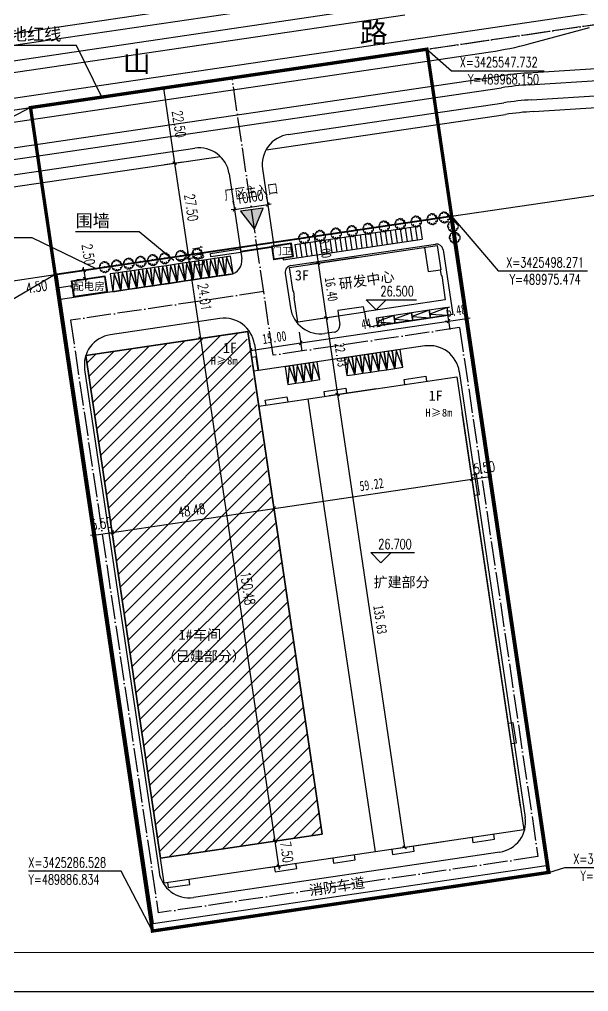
# Model space of a CAD drawing. Header units: millimetres. Extents: x 475841 to 500774, y 3420694 to 3426131.
# Drawn here: x 497696.4 to 497865, y 3425615.2 to 3425903.1 of the extents above; entities that cross this region are included whole.
import ezdxf

# ---------------------------------------------------------------- set-up
doc = ezdxf.new("R2010")
doc.units = ezdxf.units.MM
doc.header["$LTSCALE"] = 10
for name, pattern in [('ACAD_ISO04W100', [30.5, 24, -3, 0.5, -3]), ('ACAD_ISO05W100', [33, 24, -3, 0, -3, 0, -3]), ('DASH', [0.35, 0.25, -0.1])]:
    doc.linetypes.add(name, pattern=pattern)
doc.layers.get('0').update_dxf_attribs({"linetype": 'CONTINUOUS'})
doc.layers.get('Defpoints').update_dxf_attribs({"linetype": 'CONTINUOUS'})
for name, color, linetype in [('DIM_COOR', 3, 'CONTINUOUS'), ('DIM_ELEV', 3, 'CONTINUOUS'), ('DIM_LEAD', 3, 'CONTINUOUS'), ('E02', 7, 'CONTINUOUS'), ('PUB_DIM', 3, 'CONTINUOUS'), ('PUB_TEXT', 7, 'CONTINUOUS'), ('PUB_TITLE', 4, 'CONTINUOUS'), ('ROAD-1', 75, 'CONTINUOUS'), ('TREE', 66, 'CONTINUOUS'), ('XROAD', 7, 'CONTINUOUS'), ('停车位', 152, 'CONTINUOUS'), ('原道路', 7, 'CONTINUOUS'), ('建筑', 2, 'CONTINUOUS'), ('建筑外', 2, 'CONTINUOUS'), ('用地红线', 1, 'CONTINUOUS'), ('线', 144, 'CONTINUOUS'), ('道路', 150, 'CONTINUOUS')]:
    doc.layers.add(name, color=color, linetype=linetype)
doc.styles.add('_TCH_DIM', font='SIMPLEX', dxfattribs={"bigfont": 'GBCBIG'})
doc.styles.add('_TCH_DIM_T3', font='simhei.ttf', dxfattribs={"width": 0.7058823529411765})
doc.styles.add('DIM_FONT', font='SIMPLEX', dxfattribs={"width": 0.7, "bigfont": 'GBCBIG'})
doc.styles.add('DIMST', font='SimSun.ttf', dxfattribs={"width": 0.8})
doc.styles.add('宋体', font='NSimSun.ttf')
doc.dimstyles.new('_TCH_ARCH_M_M&&1', dxfattribs={"dimtxt": 2.975, "dimasz": 1, "dimexe": 2.5, "dimexo": 3, "dimgap": 1.2625, "dimtad": 1, "dimzin": 0, "dimdsep": 46, "dimtxsty": '_TCH_DIM_T3', "dimblk": 'ARCHTICK', "dimcen": 0.09, "dimclrt": 7, "dimazin": 2, "dimtfac": 1, "dimtix": 1, "dimtmove": 2, "dimatfit": 3, "dimfxl": 1, "dimtolj": 1, "dimtzin": 0, "dimarcsym": 0})
doc.dimstyles.new('DIMN1', dxfattribs={"dimscale": 0.01, "dimtxt": 300, "dimasz": 100, "dimexe": 250, "dimexo": 300, "dimgap": 150, "dimtad": 1, "dimzin": 0, "dimdsep": 46, "dimtxsty": 'DIM_FONT', "dimblk": 'ARCHTICK', "dimcen": 0.09, "dimclrt": 7, "dimazin": 2, "dimtfac": 1, "dimtdec": 0, "dimtix": 1, "dimtmove": 2, "dimatfit": 3, "dimldrblk": 'ARCHTICK', "dimfxl": 1, "dimtolj": 1, "dimtzin": 0, "dimarcsym": 0})

# ---------------------------------------------------------------- blocks, each defined once
blk = doc.blocks.new('sdfedf')
at = {"layer": '停车位', "linetype": 'Continuous', "flags": 128}
for points in [[(40390647.62879141, 3427557.294919356), (40390647.62879141, 3427562.594919356), (40390650.02879141, 3427562.594919356), (40390650.02879141, 3427557.294919356), (40390647.62879141, 3427557.294919356)], [(40390647.62879141, 3427557.294919356), (40390648.82879141, 3427562.594919356), (40390650.02879141, 3427557.294919356)]]:
    blk.add_lwpolyline(points, dxfattribs=at)
blk = doc.blocks.new('dfghfg')
at = {"layer": 'TREE', "color": 68, "linetype": 'ByBlock'}
for p, q in [((509406.268241089, 3423593.02005374), (509406.6218178452, 3423593.059964756)), ((509406.6218178452, 3423593.059964756), (509406.3612876038, 3423593.19965331)), ((509406.3612876038, 3423593.19965331), (509406.3612876038, 3423593.19965331))]:
    blk.add_line(p, q, dxfattribs=at)
blk.add_circle((509407.7112059934, 3423592.546626457), 0.1145738825968271, dxfattribs=at)
for centre, radius, start, end in [((509407.7887004479, 3423592.491841269), 1.580153127283923, 126.075086223134, 153.6245358131393), ((509406.7472989185, 3423593.104986691), 0.6732104297996909, 48.5203268672571, 80.51513693256157), ((509407.7887004479, 3423592.491841269), 1.596549086296694, 89.3321471959067, 114.3856331152114), ((509406.8375576603, 3423593.679193986), 0.3900161243638617, 343.6554953862048, 39.76000018146443), ((509407.2895467119, 3423593.828860295), 0.5791184094101951, 352.0774787647887, 26.61285016253057), ((509407.5601130034, 3423594.249938668), 0.6055300923599419, 304.1868347815371, 338.5410985510942), ((509407.7887004479, 3423592.491841269), 1.591907737864887, 62.87665778857271, 77.70212823482788), ((509408.0533987829, 3423593.910572988), 0.4610683567131214, 315.8454028106174, 359.7650515062693), ((509407.0806276748, 3423598.269274246), 4.896501161568438, 285.4397492945918, 290.7099386926781), ((509407.7887004479, 3423592.491841269), 1.569924453832538, 31.4098291469576, 49.47525297383514), ((509407.7887004479, 3423592.491841269), 1.609597799522454, 160.84261869678, 187.2750076440113), ((509405.9832870107, 3423589.655919177), 2.640362469471504, 77.37282248883797, 85.46489281695875), ((509407.7887004479, 3423592.491841269), 1.572737422721862, 200.8102930087737, 231.439166426255), ((509407.800271239, 3423590.982997603), 1.760148235436332, 134.7781717335422, 147.3314574977826), ((509407.0609610301, 3423591.294675653), 0.2616410892313545, 97.74103767457468, 188.8107565302257), ((509403.7624485414, 3423590.92411883), 3.323492048011952, 2.946470818834649, 10.92381899814963), ((509407.7887004479, 3423592.491841269), 1.565680468177276, 243.1498331388282, 261.8356211134359), ((509408.1887524428, 3423591.154822243), 0.6608835852679074, 160.6008391786249, 199.3991608213751), ((509408.1146230217, 3423591.411938739), 0.5337378644736782, 186.1911477479429, 248.4951671808744), ((509407.7887004479, 3423592.491841269), 1.581857874712538, 274.7236252429284, 290.3276997671185), ((509408.7005242803, 3423591.354377321), 0.490350427398323, 170.631365062305, 220.6278085510842), ((509408.7899798857, 3423592.128594016), 0.9004539116576759, 230.4582339469005, 263.1092794007052), ((509409.0496460202, 3423592.613822839), 0.7006536032791523, 83.53226132943118, 121.6543916424332), ((509410.690284622, 3423598.754125987), 5.896447816781405, 250.0864903273932, 256.3451087771562), ((509407.7887004479, 3423592.491841269), 1.542217127291086, 305.3940400608477, 326.2463754165215), ((509408.8866493223, 3423593.876725358), 1.966765796431264, 266.7454956895844, 282.0146248625083), ((509407.8133969895, 3423590.589947882), 1.635690329822331, 39.65359599870332, 53.9929854139696), ((509407.7887004479, 3423592.491841269), 1.600755679284595, 340.3307325954515, 19.42996922854628)]:
    blk.add_arc(centre, radius, start, end, dxfattribs=at)
blk = doc.blocks.new('fgh')
at = {"layer": 'PUB_TITLE', "color": 6}
blk.add_lwpolyline([(490405.0906027753, 3425232.11174916), (490841.680598013, 3425232.11174916), (490841.680598013, 3425540.811738153), (490405.0906027753, 3425540.811738153)], close=True, dxfattribs=at)
at = {"layer": '线', "color": 253, "const_width": 0.2204999975947432}
blk.add_lwpolyline([(490841.680598013, 3425243.136748767), (490517.4904768429, 3425243.136748767)], dxfattribs=at)
blk = doc.blocks.new('_ArchTick')
at = {"color": 0, "linetype": 'ByBlock', "const_width": 0.4}
blk.add_lwpolyline([(-0.5, -0.5), (0.5, 0.5)], dxfattribs=at)
blk = doc.blocks.new('*D22')
at = {"layer": 'Defpoints', "color": 0}
for p in [(497717.9834945343, 3425753.743248489), (497723.4241717652, 3425754.548873258), (497723.922597682, 3425751.182821665)]:
    blk.add_point(p, dxfattribs=at)
at = {"layer": 'PUB_DIM', "color": 0, "lineweight": -2}
for p, q in [((497718.4819204511, 3425750.377196896), (497717.492706409, 3425750.230719665)), ((497718.4229262265, 3425750.775606363), (497718.848113528, 3425747.904161791)), ((497718.4819204511, 3425750.377196896), (497723.922597682, 3425751.182821665)), ((497723.8636034574, 3425751.581231132), (497724.2887907589, 3425748.70978656)), ((497723.922597682, 3425751.182821665), (497724.911811724, 3425751.329298896))]:
    blk.add_line(p, q, dxfattribs=at)
for p, rotation in [((497718.4819204511, 3425750.377196896), 8.422831717443335), ((497723.922597682, 3425751.182821665), 188.4228317174433)]:
    blk.add_blockref('_ArchTick', p, dxfattribs=dict(at, rotation=rotation))
at = {"layer": 'PUB_DIM', "color": 7, "insert": (497720.7628273744, 3425753.747651407), "char_height": 3, "attachment_point": 5, "rotation": 8.422831717443323, "style": 'DIM_FONT'}
blk.add_mtext('\\A1;5.50', dxfattribs=at)
blk = doc.blocks.new('*D24')
at = {"layer": 'Defpoints', "color": 0}
for p in [(497829.9625240886, 3425770.324471008), (497835.4032013189, 3425771.130095777), (497835.901627235, 3425767.76404419)]:
    blk.add_point(p, dxfattribs=at)
at = {"layer": 'PUB_DIM', "color": 0, "lineweight": -2}
for p, q in [((497830.4609500048, 3425766.958419421), (497835.901627235, 3425767.76404419)), ((497835.8426330112, 3425768.162453651), (497836.2678203119, 3425765.291009085)), ((497830.4019557809, 3425767.356828882), (497830.8271430816, 3425764.485384316))]:
    blk.add_line(p, q, dxfattribs=at)
for p, rotation in [((497830.4609500048, 3425766.958419421), 188.4228317183315), ((497835.901627235, 3425767.76404419), 8.422831718331528)]:
    blk.add_blockref('_ArchTick', p, dxfattribs=dict(at, rotation=rotation))
at = {"layer": 'PUB_DIM', "color": 7, "insert": (497834.16289153, 3425770.328873931), "char_height": 3, "attachment_point": 5, "rotation": 8.42283171833153, "style": 'DIM_FONT'}
blk.add_mtext('\\A1;5.50', dxfattribs=at)
blk = doc.blocks.new('*D25')
at = {"layer": 'Defpoints', "color": 0}
for p in [(497766.1905343134, 3425658.861616873), (497773.2390746124, 3425652.323548202), (497767.2891135439, 3425651.442511558)]:
    blk.add_point(p, dxfattribs=at)
at = {"layer": 'PUB_DIM', "color": 0, "lineweight": -2}
for p, q in [((497769.1581764393, 3425659.301048565), (497774.6135304871, 3425660.108846594)), ((497772.140495382, 3425659.742653517), (497771.9940181513, 3425660.731867559)), ((497772.140495382, 3425659.742653517), (497773.2390746124, 3425652.323548202)), ((497770.2567556698, 3425651.88194325), (497775.7121097175, 3425652.689741279)), ((497773.2390746124, 3425652.323548202), (497773.3855518432, 3425651.33433416))]:
    blk.add_line(p, q, dxfattribs=at)
for p, rotation in [((497772.140495382, 3425659.742653517), 278.422831716214), ((497773.2390746124, 3425652.323548202), 98.422831716214)]:
    blk.add_blockref('_ArchTick', p, dxfattribs=dict(at, rotation=rotation))
at = {"layer": 'PUB_DIM', "color": 7, "insert": (497775.6574271229, 3425656.472532552), "char_height": 3, "attachment_point": 5, "rotation": 278.422831716214, "style": 'DIM_FONT'}
blk.add_mtext('\\A1;7.50', dxfattribs=at)
blk = doc.blocks.new('*D28')
at = {"layer": 'Defpoints', "color": 0}
for p in [(497740.4842029749, 3425832.465826915), (497740.6310346563, 3425831.474219138), (497746.5809957259, 3425832.355255782)]:
    blk.add_point(p, dxfattribs=at)
at = {"layer": 'PUB_DIM', "color": 0, "lineweight": -2}
for p, q in [((497743.4518451008, 3425832.905258607), (497748.9071991496, 3425833.713056636)), ((497746.4341640446, 3425833.346863559), (497746.2876868139, 3425834.336077601)), ((497743.5986767822, 3425831.91365083), (497749.054030831, 3425832.721448859)), ((497746.4341640446, 3425833.346863559), (497746.5809957259, 3425832.355255782)), ((497746.5809957259, 3425832.355255782), (497746.7274729566, 3425831.36604174))]:
    blk.add_line(p, q, dxfattribs=at)
for p, rotation in [((497746.4341640446, 3425833.346863559), 278.4228317147587), ((497746.5809957259, 3425832.355255782), 98.42283171475864)]:
    blk.add_blockref('_ArchTick', p, dxfattribs=dict(at, rotation=rotation))
at = {"layer": 'PUB_DIM', "color": 7, "insert": (497749.475222011, 3425833.290491363), "char_height": 3, "attachment_point": 5, "rotation": 278.4228317147587, "style": 'DIM_FONT'}
blk.add_mtext('\\A1;1.00', dxfattribs=at)
blk = doc.blocks.new('*D31')
at = {"layer": 'Defpoints', "color": 0}
for p in [(497717.2162404009, 3425829.039484615), (497715.918573175, 3425826.32224778), (497717.580346965, 3425826.566962584)]:
    blk.add_point(p, dxfattribs=at)
at = {"layer": 'PUB_DIM', "color": 0, "lineweight": -2}
for p, q in [((497714.2482495148, 3425828.602414713), (497713.0811408724, 3425828.430544892)), ((497715.5544666109, 3425828.794769811), (497715.4087766433, 3425829.784100107)), ((497715.5544666109, 3425828.794769811), (497715.918573175, 3425826.32224778)), ((497714.6123560789, 3425826.129892682), (497713.4452474365, 3425825.958022861)), ((497715.918573175, 3425826.32224778), (497716.0642631425, 3425825.332917484))]:
    blk.add_line(p, q, dxfattribs=at)
for p, rotation in [((497715.5544666109, 3425828.794769811), 278.3772357165616), ((497715.918573175, 3425826.32224778), 98.37723571656163)]:
    blk.add_blockref('_ArchTick', p, dxfattribs=dict(at, rotation=rotation))
at = {"layer": 'PUB_DIM', "color": 7, "insert": (497716.8876420009, 3425833.487560332), "char_height": 3, "attachment_point": 5, "rotation": 278.37723571656164, "style": 'DIM_FONT'}
blk.add_mtext('\\A1;2.50', dxfattribs=at)
blk = doc.blocks.new('*D32')
at = {"layer": 'Defpoints', "color": 0}
for p in [(497707.5413642143, 3425824.262754423), (497711.992751847, 3425824.921890773), (497712.0847461631, 3425824.30061968)]:
    blk.add_point(p, dxfattribs=at)
at = {"layer": 'PUB_DIM', "color": 0, "lineweight": -2}
for p, q in [((497707.6333585304, 3425823.64148333), (497712.0847461631, 3425824.30061968)), ((497707.9807959064, 3425821.295112297), (497707.9995516071, 3425821.168448225)), ((497712.4321835391, 3425821.954248648), (497712.4509392399, 3425821.827584575))]:
    blk.add_line(p, q, dxfattribs=at)
for p, rotation in [((497712.0847461631, 3425824.30061968), 8.422831715663905), ((497707.6333585304, 3425823.64148333), 188.4228317156639)]:
    blk.add_blockref('_ArchTick', p, dxfattribs=dict(at, rotation=rotation))
at = {"layer": 'PUB_DIM', "color": 7, "insert": (497701.5312389213, 3425823.943334275), "char_height": 3, "attachment_point": 5, "rotation": 8.422831715663909, "style": 'DIM_FONT'}
blk.add_mtext('\\A1;4.50', dxfattribs=at)
blk = doc.blocks.new('*D33')
at = {"layer": 'Defpoints', "color": 0}
for p in [(497770.0439774234, 3425848.304288623), (497760.3741059133, 3425845.338453484), (497770.2662463332, 3425846.803225791)]:
    blk.add_point(p, dxfattribs=at)
at = {"layer": 'PUB_DIM', "color": 0, "lineweight": -2}
for p, q in [((497759.9346742212, 3425848.30609561), (497759.7856439268, 3425849.312551421)), ((497760.1518370035, 3425846.839516316), (497770.0439774234, 3425848.304288623)), ((497769.8268146411, 3425849.770867917), (497769.6777843467, 3425850.777323728)), ((497770.0439774234, 3425848.304288623), (497771.0331914654, 3425848.450765854)), ((497760.1518370035, 3425846.839516316), (497759.1626229615, 3425846.693039086))]:
    blk.add_line(p, q, dxfattribs=at)
for p, rotation in [((497770.0439774234, 3425848.304288623), 188.4228317142264), ((497760.1518370035, 3425846.839516316), 8.422831714226469)]:
    blk.add_blockref('_ArchTick', p, dxfattribs=dict(at, rotation=rotation))
at = {"layer": 'PUB_DIM', "color": 7, "insert": (497764.6584755213, 3425850.539544596), "char_height": 3, "attachment_point": 5, "rotation": 8.422831714226502, "style": 'DIM_FONT'}
blk.add_mtext('\\A1;10.00', dxfattribs=at)
blk = doc.blocks.new('12')
at = {"layer": '道路'}
for p, q in [((489927.8713250434, 3425483.67492755, 1.332943100000001), (489970.6831827897, 3425490.014265743, 1.332943100000001)), ((489972.9545653348, 3425488.32879212, 1.332943100000001), (489975.7962236107, 3425469.138039708, 1.332943100000001)), ((489926.1858514205, 3425481.403545004, 1.332943100000001), (489927.7092146211, 3425471.115718963, 1.332943100000001)), ((489941.9678097964, 3425468.677985207, 1.332943100000001), (489942.3340028737, 3425466.204950099, 1.332943100000001)), ((489949.6206744057, 3425469.972922762, 1.332943100000001), (489950.0103038398, 3425467.341613409, 1.332943100000001)), ((489975.7962236107, 3425469.138039708, 1.332943100000001), (489952.2816863852, 3425465.656139787, 1.332943100000001)), ((489940.6485292512, 3425463.933567554, 1.332943100000001), (489937.9304360764, 3425463.531087661, 1.332943100000001)), ((489967.5201279267, 3425459.825333675, 1.332943100000001), (489918.2078079341, 3425452.523443722, 1.332943100000001))]:
    blk.add_line(p, q, dxfattribs=at)
for centre, radius, start, end in [((489970.9761372508, 3425488.035837659, 1.332943100000001), 2, 8.422831716459806, 98.42283170699085), ((489936.6121409991, 3425472.434014039, 1.332943100000001), 9, 188.4228317173273, 278.4228317215334), ((489940.3555747897, 3425465.911995638, 1.332943100000001), 2, 278.4228317163594, 8.42283171693803), ((489951.9887319237, 3425467.634567871, 1.332943100000001), 2, 188.4228317169874, 278.422831717655), ((489968.8384230035, 3425450.922407297, 1.332943100000001), 9, 8.422831716770121, 98.42283171823604)]:
    blk.add_arc(centre, radius, start, end, dxfattribs=at)
at = {"layer": '停车位', "linetype": 'Continuous', "extrusion": (-0.04157806923064616, 0.2807918294674022, 0.9588676721338565), "xscale": -1, "rotation": 269.9979916014138}
for p in [(-4415415.915771568, -43570855.6262319, 941472.77659362), (-4415400.02159964, -43570855.62606674, 941472.7765936237), (-4415405.319170464, -43570855.62588104, 941472.7765936237), (-4415410.617471009, -43570855.62586053, 941472.77659362)]:
    blk.add_blockref('sdfedf', p, dxfattribs=at)
at = {"layer": '停车位', "linetype": 'Continuous', "xscale": -1, "rotation": 8.422831722242057}
for p in [(40947001.69542702, 5951173.80884774, 1.332943100000001), (40947004.06954072, 5951174.160393093, 1.332943100000001), (40947006.44365441, 5951174.511938445, 1.332943100000001), (40947008.8177681, 5951174.863483798, 1.332943100000001), (40947011.1918818, 5951175.215029152, 1.332943100000001), (40947013.56599549, 5951175.566574505, 1.332943100000001), (40947015.94010919, 5951175.918119857, 1.332943100000001), (40946984.18281789, 5951171.215679446), (40946986.55693159, 5951171.567224801), (40946988.93104528, 5951171.918770151), (40946991.30515897, 5951172.270315506)]:
    blk.add_blockref('sdfedf', p, dxfattribs=at)
blk = doc.blocks.new('16')
at = {"layer": '道路'}
blk.add_arc((489928.1642795045, 3425481.696499466, 1.332943100000001), 2, 98.42283170650772, 188.422831717971, dxfattribs=at)
blk.add_blockref('12', (0, 0))
blk = doc.blocks.new('*D37')
at = {"layer": 'Defpoints', "color": 0}
for p in [(497830.4609500071, 3425766.958419404), (497830.4609500051, 3425766.958419417), (497771.8796944256, 3425758.284037799)]:
    blk.add_point(p, dxfattribs=at)
at = {"layer": 'PUB_DIM', "color": 0, "lineweight": -2}
for p, q in [((497830.021518315, 3425769.92606153), (497830.0947569283, 3425769.431454523)), ((497771.8796944236, 3425758.284037812), (497830.4609500051, 3425766.958419417)), ((497771.4402627335, 3425761.251679925), (497771.5135013469, 3425760.757072917))]:
    blk.add_line(p, q, dxfattribs=at)
for p, rotation in [((497830.4609500051, 3425766.958419417), 8.42283171606051), ((497771.8796944236, 3425758.284037812), 188.4228317160605)]:
    blk.add_blockref('_ArchTick', p, dxfattribs=dict(at, rotation=rotation))
at = {"layer": 'PUB_DIM', "color": 7, "insert": (497800.7675098299, 3425765.34156723), "char_height": 2.975, "attachment_point": 5, "rotation": 8.42283171606051, "style": '_TCH_DIM_T3'}
blk.add_mtext('\\A1;59.22', dxfattribs=at)
blk = doc.blocks.new('*D40')
at = {"layer": 'Defpoints', "color": 0}
for p in [(497822.6374069402, 3425819.930192571), (497828.0582999096, 3425820.732887798), (497828.9697837807, 3425814.57730553)]:
    blk.add_point(p, dxfattribs=at)
at = {"layer": 'PUB_DIM', "color": 0, "lineweight": -2}
for p, q in [((497823.0768386323, 3425816.962550445), (497823.915083888, 3425811.301575197)), ((497828.4977316018, 3425817.765245673), (497829.3359768575, 3425812.104270425)), ((497823.5488908112, 3425813.774610302), (497822.5596767692, 3425813.628133072)), ((497823.5488908112, 3425813.774610302), (497828.9697837807, 3425814.57730553)), ((497828.9697837807, 3425814.57730553), (497829.9589978227, 3425814.723782761))]:
    blk.add_line(p, q, dxfattribs=at)
for p, rotation in [((497823.5488908112, 3425813.774610302), 8.422831717255166), ((497828.9697837807, 3425814.57730553), 188.4228317172552)]:
    blk.add_blockref('_ArchTick', p, dxfattribs=dict(at, rotation=rotation))
at = {"layer": 'PUB_DIM', "color": 7, "insert": (497825.8565249114, 3425816.896296532), "char_height": 2.975, "attachment_point": 5, "rotation": 8.422831717255177, "style": '_TCH_DIM_T3'}
blk.add_mtext('\\A1;5.48', dxfattribs=at)
blk = doc.blocks.new('*D41')
at = {"layer": 'Defpoints', "color": 0}
for p in [(497798.25780035, 3425840.982121271), (497784.9197238976, 3425830.923989444), (497799.4290206771, 3425833.072444201)]:
    blk.add_point(p, dxfattribs=at)
at = {"layer": 'PUB_DIM', "color": 0, "lineweight": -2}
for p, q in [((497795.2901582241, 3425840.542689578), (497781.2754684654, 3425838.467473437)), ((497783.7485035703, 3425838.833666514), (497783.6020263395, 3425839.822880556)), ((497783.7485035703, 3425838.833666514), (497784.9197238976, 3425830.923989444)), ((497796.4613785512, 3425832.633012508), (497782.4466887927, 3425830.557796367)), ((497784.9197238976, 3425830.923989444), (497785.0662011284, 3425829.934775402))]:
    blk.add_line(p, q, dxfattribs=at)
for p, rotation in [((497783.7485035703, 3425838.833666514), 278.4228317224011), ((497784.9197238976, 3425830.923989444), 98.42283172240109)]:
    blk.add_blockref('_ArchTick', p, dxfattribs=dict(at, rotation=rotation))
at = {"layer": 'PUB_DIM', "color": 7, "insert": (497787.0709855616, 3425835.284088509), "char_height": 2.975, "attachment_point": 5, "rotation": 278.4228317224011, "style": '_TCH_DIM_T3'}
blk.add_mtext('\\A1;8.00', dxfattribs=at)

msp = doc.modelspace()

# ---------------------------------------------------------------- hatches: boundary and pattern name
msp.add_hatch(color=1).paths.add_polyline_path([(497761.9495905678, 3425846.373913588), (497766.0738032385, 3425840.981321484), (497768.6818185834, 3425847.249290455)])
h = msp.add_hatch()
h.set_pattern_fill('ANSI31', color=256, scale=2, style=0)
h.set_pattern_definition([(45, (7849.014747799258, 346.56493598409), (-2.245064030267288, 2.245064030267288), [])])
h.paths.add_polyline_path([(497716.1646834582, 3425803.574839516), (497763.6271731932, 3425810.602817046), (497786.1636738936, 3425661.819126614), (497738.206577139, 3425654.717910463)])

# ---------------------------------------------------------------- linework, layer by layer
for p, q in [((497716.1646834582, 3425803.574839516, 1.332943100000001), (497763.6271731932, 3425810.602817046, 1.332943100000001)), ((497738.206577139, 3425654.717910463, 1.332943100000001), (497716.1646834582, 3425803.574839516, 1.332943100000001)), ((497767.3955463193, 3425788.56712183, 1.332943100000001), (497825.9768018832, 3425797.241503435, 1.332943100000001)), ((497781.9236222745, 3425790.718357299, 1.332943100000001), (497801.7903290743, 3425656.551256776, 1.332943100000001)), ((497786.1636738936, 3425661.819126614, 1.332943100000001), (497738.206577139, 3425654.717910463, 1.332943100000001))]:
    msp.add_line(p, q)
at = {"color": 1, "elevation": 1.332943100000001}
msp.add_lwpolyline([(497768.6818185834, 3425847.249290455), (497761.9495905678, 3425846.373913588), (497766.0738032385, 3425840.981321484)], close=True, dxfattribs=at)
at = {"elevation": 1.332943100000001}
msp.add_lwpolyline([(497816.4243424139, 3425835.58901549), (497817.4848375631, 3425828.427105826), (497821.2834194845, 3425828.989578391)], dxfattribs=at)
at = {"color": 0}
msp.add_lwpolyline([(497825.9768018835, 3425797.241503433), (497845.8435086907, 3425663.074402916), (497739.305156367, 3425647.298805164), (497738.206577137, 3425654.717910476), (497786.1636738924, 3425661.819126622), (497767.3955463021, 3425788.567121828), (497825.9768018835, 3425797.241503433)], dxfattribs=at)
at = {"layer": 'Defpoints', "elevation": 1.332943100000001, "flags": 128}
for points in [[(497817.1652910461, 3425894.29734061), (497853.2699512559, 3425650.469431757)], [(497699.7317477996, 3425877.003935984), (497735.8486417337, 3425633.09340834)]]:
    msp.add_lwpolyline(points, dxfattribs=at)
at = {"layer": 'DIM_COOR', "color": 3}
for p, q in [((497817.1652910461, 3425894.29734061), (497824.4142861047, 3425887.902369529)), ((497824.4142861047, 3425887.902369529), (497851.9142861047, 3425887.902369529)), ((497699.7317478005, 3425877.003935984), (497684.0656963092, 3425868.832886342)), ((497824.4891549012, 3425844.836622848), (497838.2523716111, 3425828.612909981)), ((497838.2523716111, 3425828.612909981), (497864.7623716111, 3425828.612909981)), ((497707.0556116548, 3425827.543218222), (497688.0388241807, 3425816.394877253)), ((497726.6053159368, 3425650.838532172), (497699.1053159368, 3425650.838532172)), ((497735.8486417337, 3425633.09340834), (497726.6053159368, 3425650.838532172)), ((497853.2699512558, 3425650.469431757), (497858.0159736897, 3425651.934843554)), ((497858.0159736897, 3425651.934843554), (497885.6259736897, 3425651.934843554))]:
    msp.add_line(p, q, dxfattribs=at)
at = {"layer": 'DIM_ELEV'}
for p, q in [((497802.1369139731, 3425817.05633988), (497799.1369139731, 3425820.05633988)), ((497799.1369139731, 3425820.05633988), (497814.0969139732, 3425820.05633988)), ((497802.1369139731, 3425817.05633988), (497805.1369139731, 3425820.05633988)), ((497803.5312631361, 3425742.192130189), (497800.5312631361, 3425745.192130189)), ((497800.5312631361, 3425745.192130189), (497813.4838463253, 3425745.192130189)), ((497803.5312631361, 3425742.192130189), (497806.5312631361, 3425745.192130189))]:
    msp.add_line(p, q, dxfattribs=at)
at = {"layer": 'DIM_LEAD', "linetype": 'ACAD_ISO04W100'}
for p, q in [((497713.3493568662, 3425895.420200938, 1.332943100000001), (497673.3304251228, 3425895.420200938, 1.332943100000001)), ((497720.8542580455, 3425880.114462212, 1.332943100000001), (497713.3493568662, 3425895.420200938, 1.332943100000001)), ((497731.9022317583, 3425840.174750478, 1.332943100000001), (497713.087027392, 3425840.174750478, 1.332943100000001)), ((497742.1989747412, 3425831.707687625, 1.332943100000001), (497731.9022317583, 3425840.174750478, 1.332943100000001)), ((497700.260702284, 3425838.39794403, 1.332943100000001), (497660.2417705406, 3425838.39794403, 1.332943100000001)), ((497719.3854227848, 3425829.186410992, 1.332943100000001), (497700.260702284, 3425838.39794403, 1.332943100000001))]:
    msp.add_line(p, q, dxfattribs=at)
at = {"layer": 'E02', "color": 1, "linetype": 'ACAD_ISO04W100', "ltscale": 0.03}
for p, q in [((497564.8251117765, 3425857.137422729, 1.332943100000001), (497963.9818560962, 3425915.917724317, 1.332943100000001)), ((497574.8630647173, 3425858.615623735, 1.332943100000001), (497963.9818560962, 3425915.917724317, 1.332943100000001)), ((497574.8630647173, 3425858.615623735, 1.332943100000001), (497963.9818560962, 3425915.917724317, 1.332943100000001)), ((497771.6031292775, 3425803.639770627, 1.332943100000001), (497759.4377334649, 3425885.797115527, 1.332943100000001)), ((497768.8118241236, 3425822.490470083, 1.332943100000001), (497711.5857917944, 3425814.016762284, 1.332943100000001)), ((497711.5857917944, 3425814.016762284, 1.332943100000001), (497737.5796411593, 3425638.470838404, 1.332943100000001)), ((497826.8507335231, 3425811.820523963, 1.332943100000001), (497771.6031292774, 3425803.639770627, 1.332943100000001)), ((497826.8507335234, 3425811.820523962, 1.332943100000001), (497850.0532777354, 3425655.125299522, 1.332943100000001)), ((497850.0532777354, 3425655.125299521, 1.332943100000001), (497737.5796411594, 3425638.470838403, 1.332943100000001))]:
    msp.add_line(p, q, dxfattribs=at)
at = {"layer": 'E02'}
msp.add_line((497771.6614866827, 3425832.046495036, 1.332943100000001), (497777.5968447324, 3425832.924859893, 1.332943100000001), dxfattribs=at)
at = {"layer": 'ROAD-1', "ltscale": 0.5}
for p, q in [((497564.8251117765, 3425860.675169441, 1.332943100000001), (497908.2833362533, 3425911.253240099, 1.332943100000001)), ((497564.8251117765, 3425871.793801966, 1.332943100000001), (497810.105543547, 3425907.914092951, 1.332943100000001)), ((497564.8251117765, 3425868.256055254, 1.332943100000001), (497810.6154584332, 3425904.451436917, 1.332943100000001)), ((497847.3959784973, 3425895.892352885, 1.332943100000001), (497865.3365900523, 3425900.710152314, 1.332943100000001)), ((497564.8251117765, 3425853.599676016, 1.332943100000001), (497836.0296991318, 3425893.537589289, 1.332943100000001)), ((497868.7669077687, 3425888.599811703, 1.332943100000001), (497847.025150107, 3425887.226757296, 1.332943100000001)), ((497564.8251117765, 3425846.018790203, 1.332943100000001), (497838.7588843639, 3425886.358606572, 1.332943100000001)), ((497564.8251117765, 3425842.481043491, 1.332943100000001), (497839.2687992501, 3425882.895950539, 1.332943100000001)), ((497847.4937336624, 3425883.759760508, 1.332943100000001), (497869.2354913231, 3425885.132814914, 1.332943100000001))]:
    msp.add_line(p, q, dxfattribs=at)
for centre, radius, start, end in [((497821.4607023777, 3425992.470618828, 1.332943100000001), 100, 278.3772357147088, 285.0316607446116), ((497853.327881118, 3425787.425577034, 1.332943100000001), 100, 93.61359402405179, 98.3772357147088), ((497853.7649510152, 3425784.457586147, 1.332943100000001), 99.5, 93.61359402405179, 98.3772357147088)]:
    msp.add_arc(centre, radius, start, end, dxfattribs=at)
at = {"layer": 'XROAD'}
for p, q in [((497824.4891549012, 3425844.836622848, 1.332943100000001), (497959.4338480857, 3425864.708740446, 1.332943100000001)), ((497564.8251117765, 3425806.598183979, 1.332943100000001), (497707.0556116548, 3425827.543218222, 1.332943100000001))]:
    msp.add_line(p, q, dxfattribs=at)
at = {"layer": '建筑'}
for p, q in [((497777.0181257667, 3425836.835197627, 1.332943100000001), (497771.082767717, 3425835.956832769, 1.332943100000001)), ((497777.6037023379, 3425832.87829226, 1.332943100000001), (497777.0181257667, 3425836.835197627, 1.332943100000001)), ((497771.082767717, 3425835.956832769, 1.332943100000001), (497771.6683442883, 3425831.999927403, 1.332943100000001)), ((497771.6683442883, 3425831.999927403, 1.332943100000001), (497777.6037023379, 3425832.87829226, 1.332943100000001)), ((497827.5338548509, 3425786.726158162, 1.332943100000001), (497844.8152385312, 3425670.018685487, 1.332943100000001))]:
    msp.add_line(p, q, dxfattribs=at)
at = {"layer": '建筑', "elevation": 1.332943100000001, "flags": 128}
for points in [[(497771.6683442883, 3425831.999927403), (497777.6037023379, 3425832.87829226), (497777.0181257667, 3425836.835197627), (497771.082767717, 3425835.956832769)], [(497771.836910728, 3425832.227051501), (497777.376578241, 3425833.0468587), (497776.8495593269, 3425836.608073529), (497771.3098918138, 3425835.78826633)], [(497771.836910728, 3425832.227051501), (497777.376578241, 3425833.0468587), (497776.8495593269, 3425836.608073529), (497771.3098918138, 3425835.78826633)], [(497712.1013907946, 3425825.553961767), (497721.5979636742, 3425826.959345537), (497722.2713767309, 3425822.408904366), (497712.7748038513, 3425821.003520596)]]:
    msp.add_lwpolyline(points, close=True, dxfattribs=at)
msp.add_lwpolyline([(497711.8742666977, 3425825.722528207), (497721.766530114, 3425827.186469635), (497722.4985008278, 3425822.240337926), (497712.6062374115, 3425820.776396499), (497711.8742666977, 3425825.722528207)], dxfattribs=at)
at = {"layer": '建筑', "elevation": 1.332943100000001}
msp.add_lwpolyline([(497764.1217802137, 3425810.676055661), (497786.1636738924, 3425661.819126622), (497738.2065771369, 3425654.717910476), (497716.1646834582, 3425803.574839516)], close=True, dxfattribs=at)
at = {"layer": '建筑外'}
for p, q in [((497776.4723511403, 3425829.673150179, 1.332943100000001), (497820.2351803594, 3425836.153302858, 1.332943100000001)), ((497820.2351803594, 3425836.153302858, 1.332943100000001), (497821.2956755087, 3425828.991393193, 1.332943100000001)), ((497777.5328462896, 3425822.511240514, 1.332943100000001), (497776.4723511403, 3425829.673150179, 1.332943100000001)), ((497821.2956755087, 3425828.991393193, 1.332943100000001), (497821.1374012619, 3425828.967956836, 1.332943100000001)), ((497821.1374012619, 3425828.967956836, 1.332943100000001), (497821.3952011876, 3425827.226940123, 1.332943100000001)), ((497821.3952011876, 3425827.226940123, 1.332943100000001), (497821.5534754342, 3425827.25037648, 1.332943100000001)), ((497821.5534754342, 3425827.25037648, 1.332943100000001), (497822.6139705835, 3425820.088466815, 1.332943100000001)), ((497777.6911205363, 3425822.534676871, 1.332943100000001), (497777.5328462896, 3425822.511240514, 1.332943100000001)), ((497777.948920462, 3425820.793660157, 1.332943100000001), (497777.6911205363, 3425822.534676871, 1.332943100000001)), ((497777.7906462154, 3425820.7702238, 1.332943100000001), (497777.948920462, 3425820.793660157, 1.332943100000001)), ((497778.8745777214, 3425813.450039889, 1.332943100000001), (497777.7906462154, 3425820.7702238, 1.332943100000001)), ((497822.6139705835, 3425820.088466815, 1.332943100000001), (497798.635422205, 3425816.537858746, 1.332943100000001)), ((497798.4157063591, 3425818.02167981, 1.332943100000001), (497790.7394053931, 3425816.885016501, 1.332943100000001)), ((497790.7394053931, 3425816.885016501, 1.332943100000001), (497790.9825575958, 3425815.242921191, 1.332943100000001)), ((497798.635422205, 3425816.537858746, 1.332943100000001), (497798.4157063591, 3425818.02167981, 1.332943100000001)), ((497790.9825575958, 3425815.242921191, 1.332943100000001), (497778.8745777214, 3425813.450039889, 1.332943100000001)), ((497767.3955463021, 3425788.567121828, 1.332943100000001), (497825.9768018832, 3425797.241503435, 1.332943100000001)), ((497786.1636738936, 3425661.819126614, 1.332943100000001), (497767.3955463021, 3425788.567121828, 1.332943100000001)), ((497738.2065771369, 3425654.71791047, 1.332943100000001), (497786.1636738936, 3425661.819126614, 1.332943100000001)), ((497845.8435086752, 3425663.074402907, 1.332943100000001), (497739.305156367, 3425647.298805164, 1.332943100000001)), ((497739.305156367, 3425647.298805164, 1.332943100000001), (497738.2065771369, 3425654.717910476, 1.332943100000001))]:
    msp.add_line(p, q, dxfattribs=at)
at = {"layer": '建筑外', "elevation": 1.332943100000001}
msp.add_lwpolyline([(497753.012835234, 3425833.82892555), (497761.8838654941, 3425835.142497633), (497762.0354365479, 3425834.118883153), (497753.1644062878, 3425832.80531107)], close=True, dxfattribs=at)
at = {"layer": '建筑外', "elevation": 1.332943100000001, "flags": 128}
for points in [[(497738.206577138, 3425654.71791047), (497786.1636738936, 3425661.819126614), (497786.1636738936, 3425661.819126614), (497786.1636738936, 3425661.819126614), (497767.3955463021, 3425788.567121828), (497767.3955463021, 3425788.567121828), (497764.1217801934, 3425810.676055665), (497716.1646834388, 3425803.574839513), (497738.206577138, 3425654.71791047)], [(497765.8464492031, 3425799.028738358), (497767.201672443, 3425799.229412165), (497766.6157635201, 3425803.186268332), (497765.2605402821, 3425802.985594526)]]:
    msp.add_lwpolyline(points, dxfattribs=at)
at = {"layer": '建筑外', "flags": 128}
for points in [[(497810.6538787148, 3425794.972552176), (497810.4341631886, 3425796.456373253), (497816.8640549621, 3425797.408473932), (497817.0837704884, 3425795.924652855)], [(497786.9127398587, 3425791.457103515), (497786.6930243325, 3425792.940924592), (497793.122916106, 3425793.893025271), (497793.3426316323, 3425792.409204194)], [(497769.4926792225, 3425788.87764306), (497769.2729636962, 3425790.361464137), (497775.7028554697, 3425791.313564816), (497775.922570996, 3425789.829743739)], [(497830.2715115728, 3425768.237725343), (497831.7553327514, 3425768.457440884), (497832.6634902597, 3425762.324313764), (497831.1796690816, 3425762.104598223)], [(497841.1694016788, 3425694.64019991), (497842.6532228574, 3425694.859915451), (497843.5613803657, 3425688.726788331), (497842.0775591876, 3425688.507072791)], [(497830.5205541425, 3425660.805466307), (497830.7402696688, 3425659.32164523), (497837.1701614424, 3425660.273745908), (497836.950445916, 3425661.757566986)], [(497806.7794158304, 3425657.290013972), (497806.9991313567, 3425655.806192894), (497813.4290231303, 3425656.758293573), (497813.2093076039, 3425658.242114651)], [(497789.2913041837, 3425654.700473128), (497789.51101971, 3425653.216652051), (497795.9409114836, 3425654.16875273), (497795.7211959573, 3425655.652573808)], [(497771.939296477, 3425652.131080796), (497772.1590120033, 3425650.647259719), (497778.5889037768, 3425651.599360398), (497778.3691882505, 3425653.083181475)], [(497740.2844446689, 3425647.443815915), (497740.5041601952, 3425645.959994838), (497746.9340519687, 3425646.912095516), (497746.7143364424, 3425648.395916594)]]:
    msp.add_lwpolyline(points, dxfattribs=at)
at = {"layer": '用地红线', "linetype": 'DASH', "const_width": 1, "elevation": 1.332943100000001, "flags": 128}
msp.add_lwpolyline([(497699.7317477996, 3425877.003935984), (497817.1652910461, 3425894.29734061), (497853.2699512558, 3425650.469431757), (497735.8486417337, 3425633.09340834), (497699.7317477996, 3425877.003935984)], dxfattribs=at)
at = {"layer": '用地红线', "linetype": 'ACAD_ISO05W100', "ltscale": 0.02, "const_width": 0.5, "elevation": 1.332943100000001, "flags": 128}
msp.add_lwpolyline([(497735.8486417337, 3425633.09340834), (497707.0556116548, 3425827.543218222), (497824.4891549012, 3425844.836622848), (497853.2699512558, 3425650.469431757), (497735.8486417337, 3425633.09340834)], dxfattribs=at)
at = {"layer": '道路'}
for p, q in [((497564.8251117765, 3425879.880080166, 1.332943100000001), (497808.9400238071, 3425915.828735313, 1.332943100000001)), ((497564.8251117765, 3425876.342333453, 1.332943100000001), (497809.4499386933, 3425912.36607928, 1.332943100000001)), ((497848.1906698408, 3425879.312114933, 1.332943100000001), (497869.9324275089, 3425880.68516934, 1.332943100000001)), ((497776.0786326033, 3425869.041959214, 1.332943100000001), (497839.9244041038, 3425878.443964209, 1.332943100000001)), ((497848.700584732, 3425875.849458899, 1.332943100000001), (497870.4423423203, 3425877.222513295, 1.332943100000001)), ((497769.5406540102, 3425864.541421921, 1.332943100000001), (497840.4343189899, 3425874.981308175, 1.332943100000001)), ((497564.8251117765, 3425837.932512003, 1.332943100000001), (497748.3773755609, 3425864.96263883, 1.332943100000001)), ((497564.8251117765, 3425834.394765291, 1.332943100000001), (497755.9351839277, 3425862.537864055, 1.332943100000001)), ((497758.5915116474, 3425857.376961248, 1.332943100000001), (497762.3224092986, 3425832.180851738, 1.332943100000001)), ((497768.4869159334, 3425858.819691479, 1.332943100000001), (497771.8553883083, 3425836.071171748, 1.332943100000001)), ((497823.9944895968, 3425844.763777841, 1.332943100000001), (497852.7753374852, 3425650.396238736, 1.332943100000001)), ((497778.0510930943, 3425836.482619436, 1.332943100000001), (497815.1470809057, 3425841.972399794, 1.332943100000001)), ((497798.8248462687, 3425839.556896436, 1.332943100000001), (497799.4104228399, 3425835.59999107, 1.332943100000001)), ((497800.3086857811, 3425839.776487651, 1.332943100000001), (497800.8942623524, 3425835.819582284, 1.332943100000001)), ((497801.7925252936, 3425839.996078865, 1.332943100000001), (497802.3781018648, 3425836.039173498, 1.332943100000001)), ((497803.276364806, 3425840.215670079, 1.332943100000001), (497803.8619413773, 3425836.258764713, 1.332943100000001)), ((497804.7602043185, 3425840.435261294, 1.332943100000001), (497805.3457808897, 3425836.478355927, 1.332943100000001)), ((497806.244043831, 3425840.654852508, 1.332943100000001), (497806.8296204022, 3425836.697947141, 1.332943100000001)), ((497807.7278833434, 3425840.874443722, 1.332943100000001), (497808.3134599146, 3425836.917538356, 1.332943100000001)), ((497809.2117228559, 3425841.094034937, 1.332943100000001), (497809.7972994271, 3425837.13712957, 1.332943100000001)), ((497810.6955623683, 3425841.313626151, 1.332943100000001), (497811.2811389396, 3425837.356720784, 1.332943100000001)), ((497812.1794018808, 3425841.533217365, 1.332943100000001), (497812.764978452, 3425837.576311999, 1.332943100000001)), ((497813.6632413932, 3425841.75280858, 1.332943100000001), (497814.2488179645, 3425837.795903213, 1.332943100000001)), ((497815.1470809057, 3425841.972399794, 1.332943100000001), (497815.7326574769, 3425838.015494427, 1.332943100000001)), ((497774.6139411486, 3425831.930396427, 1.332943100000001), (497815.7326574769, 3425838.015494427, 1.332943100000001)), ((497779.5349326068, 3425836.70221065, 1.332943100000001), (497780.120509178, 3425832.745305283, 1.332943100000001)), ((497781.0187721192, 3425836.921801865, 1.332943100000001), (497781.6043486905, 3425832.964896498, 1.332943100000001)), ((497782.5026116317, 3425837.141393079, 1.332943100000001), (497783.0881882029, 3425833.184487712, 1.332943100000001)), ((497783.9864511442, 3425837.360984293, 1.332943100000001), (497784.5720277154, 3425833.404078926, 1.332943100000001)), ((497785.4702906566, 3425837.580575508, 1.332943100000001), (497786.0558672278, 3425833.623670141, 1.332943100000001)), ((497786.9541301691, 3425837.800166722, 1.332943100000001), (497787.5397067403, 3425833.843261355, 1.332943100000001)), ((497788.4379696815, 3425838.019757936, 1.332943100000001), (497789.0235462527, 3425834.062852569, 1.332943100000001)), ((497789.921809194, 3425838.239349151, 1.332943100000001), (497790.5073857652, 3425834.282443784, 1.332943100000001)), ((497791.4056487064, 3425838.458940365, 1.332943100000001), (497791.9912252777, 3425834.502034998, 1.332943100000001)), ((497792.8894882189, 3425838.678531579, 1.332943100000001), (497793.4750647901, 3425834.721626212, 1.332943100000001)), ((497794.3733277313, 3425838.898122794, 1.332943100000001), (497794.9589043026, 3425834.941217427, 1.332943100000001)), ((497795.8571672438, 3425839.117714008, 1.332943100000001), (497796.442743815, 3425835.160808641, 1.332943100000001)), ((497797.3410067562, 3425839.337305222, 1.332943100000001), (497797.9265833275, 3425835.380399855, 1.332943100000001)), ((497778.0510930943, 3425836.482619436, 1.332943100000001), (497778.6366696656, 3425832.525714069, 1.332943100000001)), ((497774.5407025329, 3425832.42500345, 1.332943100000001), (497774.6139411486, 3425831.930396427, 1.332943100000001)), ((497707.5502769584, 3425827.616063229, 1.332943100000001), (497736.0406447674, 3425635.210241816, 1.332943100000001)), ((497758.9514620554, 3425827.638086648, 1.332943100000001), (497708.6499280211, 3425820.18971944, 1.332943100000001)), ((497755.84169092, 3425814.504504601, 1.332943100000001), (497723.3460096405, 3425809.692727571, 1.332943100000001)), ((497763.6271731932, 3425810.602817046, 1.332943100000001), (497763.9931823883, 3425810.657013622, 1.332943100000001)), ((497766.0629123749, 3425806.9198733, 1.332943100000001), (497767.2225557333, 3425799.088379706, 1.332943100000001)), ((497715.7613783394, 3425799.471506116, 1.332943100000001), (497737.8003424746, 3425650.634361368, 1.332943100000001)), ((497826.7560971807, 3425798.805638358, 1.332943100000001), (497846.3171228821, 3425666.702913566, 1.332943100000001)), ((497838.7324915795, 3425656.481692112, 1.332943100000001), (497748.0215639279, 3425643.049730066, 1.332943100000001)), ((497852.4711375114, 3425652.450611857, 1.332943100000001), (497736.0406447674, 3425635.210241816, 1.332943100000001))]:
    msp.add_line(p, q, dxfattribs=at)
at = {"layer": '道路', "linetype": 'ACAD_ISO04W100'}
for p, q in [((497761.9769393511, 3425834.513936011, 1.332943100000001), (497771.1152454621, 3425835.866300412, 1.332943100000001)), ((497761.9769393511, 3425834.513936011, 1.332943100000001), (497771.1152454621, 3425835.866300412, 1.332943100000001)), ((497762.0062347972, 3425834.316093201, 1.332943100000001), (497771.1445242907, 3425835.668455144, 1.332943100000001)), ((497762.0062347972, 3425834.316093201, 1.332943100000001), (497771.1445242907, 3425835.668455144, 1.332943100000001))]:
    msp.add_line(p, q, dxfattribs=at)
at = {"layer": '道路'}
for centre, radius, start, end in [((497854.4934008518, 3425779.51093467, 1.332943100000001), 100, 93.61359402405179, 98.3772357147088), ((497855.0033157212, 3425776.048278635, 1.332943100000001), 100, 93.61359401073715, 98.3772357147088), ((497777.3898423114, 3425860.137986556, 1.332943100000001), 9, 98.3772357147088, 188.4228317222406), ((497749.6885852696, 3425856.058666172, 1.332943100000001), 9, 8.42283172224061, 98.37723571800069), ((497758.3655531306, 3425831.594942816, 1.332943100000001), 4, 278.4228317472779, 8.42283172224061), ((497757.1599859968, 3425805.601578224, 1.332943100000001), 9, 8.42283172224061, 98.4228317104023), ((497724.6643047173, 3425800.789801193, 1.332943100000001), 9, 98.4228317104023, 188.4228317222406), ((497837.4141965042, 3425665.38461849, 1.332943100000001), 9, 278.4228317070842, 8.42283172224061), ((497746.7032688526, 3425651.952656444, 1.332943100000001), 9, 188.4228317222406, 278.4228317070842)]:
    msp.add_arc(centre, radius, start, end, dxfattribs=at)

# ---------------------------------------------------------------- block references
msp.add_blockref('16', (7849.014747799258, 346.56493598409))
at = {"layer": '停车位', "linetype": 'Continuous', "xscale": -1, "rotation": 8.422831722242057}
for p in [(40954800.4113797, 5951548.053091383, 1.332943100000001), (40954802.7854934, 5951548.404636735, 1.332943100000001), (40954805.15960709, 5951548.756182088, 1.332943100000001), (40954807.53372078, 5951549.10772744, 1.332943100000001), (40954809.90783449, 5951549.459272737, 1.332943100000001), (40954812.28194819, 5951549.810818033, 1.332943100000001), (40954814.65606189, 5951550.16236333, 1.332943100000001), (40954781.41847015, 5951545.240728561, 1.332943100000001), (40954783.79258385, 5951545.592273915, 1.332943100000001), (40954786.16669754, 5951545.943819266, 1.332943100000001), (40954788.54081123, 5951546.295364618, 1.332943100000001), (40954790.91492493, 5951546.646909971, 1.332943100000001), (40954793.28903862, 5951546.998455323, 1.332943100000001), (40954795.66315231, 5951547.350000678, 1.332943100000001), (40954798.03726601, 5951547.70154603, 1.332943100000001)]:
    msp.add_blockref('sdfedf', p, dxfattribs=at)
at = {"layer": '原道路', "linetype": 'Continuous'}
for p in [(-11589.0385921885, 2251.446496199351, 1.332943100000001), (-11589.0385921885, 2251.446496199351, 1.332943100000001), (-11585.47742163995, 2251.973814173136, 1.332943100000001), (-11585.47742163995, 2251.973814173136, 1.332943100000001), (-11608.02619431767, 2248.620436179917, 1.332943100000001), (-11608.02619431767, 2248.620436179917, 1.332943100000001), (-11603.27655161306, 2249.319874269422, 1.332943100000001), (-11603.27655161306, 2249.319874269422, 1.332943100000001), (-11598.52690890909, 2250.019312358461, 1.332943100000001), (-11598.52690890909, 2250.019312358461, 1.332943100000001), (-11593.78681959107, 2250.743405606132, 1.332943100000001), (-11593.78681959107, 2250.743405606132, 1.332943100000001), (-11582.89745917369, 2249.32324978197, 1.332943100000001), (-11582.89745917369, 2249.32324978197, 1.332943100000001), (-11627.02441130439, 2245.821770667564, 1.332943100000001), (-11627.02441130439, 2245.821770667564, 1.332943100000001), (-11622.27640589286, 2246.521932907403, 1.332943100000001), (-11622.27640589286, 2246.521932907403, 1.332943100000001), (-11617.52547972492, 2247.221560001373, 1.332943100000001), (-11617.52547972492, 2247.221560001373, 1.332943100000001), (-11612.78054305399, 2247.920305074658, 1.332943100000001), (-11612.78054305399, 2247.920305074658, 1.332943100000001), (-11582.39995747973, 2245.963439802174, 1.332943100000001), (-11582.39995747973, 2245.963439802174, 1.332943100000001), (-11668.26510462974, 2239.864969279617, 1.332943100000001), (-11663.51687724207, 2240.568059984595, 1.332943100000001), (-11658.62352317432, 2241.160725596827, 1.332943100000001), (-11686.0709573332, 2237.228379134089, 1.332943100000001), (-11682.50978679274, 2237.755697162822, 1.332943100000001), (-11678.94861625147, 2238.283015191555, 1.332943100000001), (-11675.38744571124, 2238.810333220288, 1.332943100000001), (-11671.8262751702, 2239.337651249021, 1.332943100000001)]:
    msp.add_blockref('dfghfg', p, dxfattribs=at)
at = {"layer": '建筑外', "xscale": 1.049999999988358, "yscale": 1.049999999813735, "zscale": 1.05}
msp.add_blockref('fgh', (-17360.5200207805, -170878.548488854), dxfattribs=at)

# ---------------------------------------------------------------- texts
at = {"layer": 'DIM_COOR', "color": 7, "style": '_TCH_DIM', "width": 0.7058823529411765}
for s, p in [('X=3425547.732', (497826.9142861047, 3425888.952369529)), ('Y=489968.150', (497829.3142861048, 3425883.943849976)), ('X=3425498.271', (497840.6623716111, 3425829.662909981)), ('Y=489975.474', (497841.6623716111, 3425824.654390428)), ('X=3425303.904', (497860.5259736897, 3425652.984843554)), ('X=3425286.528', (497699.1053159368, 3425651.888532172)), ('Y=489886.834', (497699.1053159368, 3425646.880012619)), ('Y=490004.255', (497862.6259736897, 3425647.976324001))]:
    msp.add_text(s, height=2.975, dxfattribs=at).set_placement(p)
at = {"layer": 'DIM_ELEV', "color": 7, "style": '_TCH_DIM', "width": 0.7058823529411765}
for s, p in [('26.500', (497803.3969139731, 3425821.106339879)), ('26.700', (497802.7838463253, 3425746.242130189))]:
    msp.add_text(s, height=2.975, dxfattribs=at).set_placement(p)
at = {"layer": 'PUB_TEXT', "style": '宋体'}
for s, height, p in [('路', 6.075949367088608, (497797.2646547024, 3425896.139231439, 115.9449431)), ('山', 6.075949367088608, (497727.0682657216, 3425887.548143504, 89.91894309999999)), ('门卫', 2.126582278481012, (497771.2922752931, 3425833.434111821, 1.332943100000001)), ('门卫', 2.126582278481012, (497771.2922752931, 3425833.434111821, 1.332943100000001)), ('3F', 3.037974683544304, (497778.0711322443, 3425825.812098823, 1.332943100000001)), ('配电房', 2.278481012658228, (497712.3919274152, 3425822.916144347, 1.332943100000001)), ('1F', 3.037974683544304, (497756.7294462449, 3425804.327302087, 1.332943100000001)), ('H', 2.278481012658228, (497753.1208752307, 3425800.888217811, 1.332943100000001)), ('≥', 2.278481012658228, (497754.7411283953, 3425800.888217811, 1.332943100000001)), ('8m', 2.278481012658228, (497757.9816347244, 3425800.888217811, 1.332943100000001)), ('1F', 3.037974683544304, (497817.6822513195, 3425790.153582768, 1.332943100000001)), ('H', 2.278481012658228, (497816.7326071523, 3425785.501487812, 1.332943100000001)), ('≥', 2.278481012658228, (497818.3528603169, 3425785.501487812, 1.332943100000001)), ('8m', 2.278481012658228, (497821.593366646, 3425785.501487812, 1.332943100000001)), ('扩建部分', 3.037974683544304, (497801.3793617426, 3425734.940791477, 89.91894309999999)), ('1#', 3.037974683544304, (497743.589807552, 3425719.358955063, 89.91894309999999)), ('车间', 3.037974683544304, (497747.9104826575, 3425719.358955063, 89.91894309999999)), ('（已建部分）', 3.037974683544304, (497738.6610596124, 3425712.989090061, 89.91894309999999))]:
    msp.add_text(s, height=height, dxfattribs=at).set_placement(p)
at = {"layer": 'PUB_TEXT', "linetype": 'ACAD_ISO04W100', "style": '宋体'}
for s, p in [('规划总用地红线', (497673.3304251228, 3425896.890200938, 1.332943100000001)), ('围墙', (497713.087027392, 3425841.644750479, 1.332943100000001))]:
    msp.add_text(s, height=3.721518987341772, dxfattribs=at).set_placement(p)
at = {"layer": 'PUB_TEXT', "style": 'DIMST', "width": 0.8}
msp.add_text('厂区主入口', height=2.945569620253162, rotation=7.653678266947535, dxfattribs=at).set_placement((497757.3316464748, 3425849.536902248, 1.332943100000001))
at = {"layer": 'PUB_TEXT', "style": '宋体'}
for s, height, rotation, p in [('研发中心', 3.037974683544304, 8.422831707246, (497791.3003356497, 3425823.195778103, 1.332943100000001)), ('消防车道', 3.037974683544302, 8.422831709656291, (497782.5259750715, 3425643.604359434, 1.332943100000001))]:
    msp.add_text(s, height=height, rotation=rotation, dxfattribs=at).set_placement(p)

# ---------------------------------------------------------------- dimensions: what is measured, and where the dimension line sits
at = {"layer": 'PUB_DIM'}
for p1, p2, distance, dimstyle in [((497733.1603437577, 3425881.926513354, 1.332943100000001), (497736.4559118853, 3425859.670342534, 1.332943100000001), 6.014836847011389, 'DIMN1'), ((497736.4559118853, 3425859.670342534, 1.332943100000001), (497740.4842029749, 3425832.465826914, 1.332943100000001), 6.014836847058338, 'DIMN1'), ((497740.6310346563, 3425831.474219138, 1.332943100000001), (497744.1486406347, 3425807.718545911, 1.332943100000001), 6.014836847932667, 'DIMN1'), ((497799.4290206772, 3425833.0724442), (497801.8312472625, 3425816.849333914), -14.667499816938934, '_TCH_ARCH_M_M&&1'), ((497778.8745777222, 3425813.450039883), (497822.6374069399, 3425819.930192571), -6.222700049677152, '_TCH_ARCH_M_M&&1'), ((497801.8312472625, 3425816.849333914), (497805.190426474, 3425794.163574314), -14.667499816708615, '_TCH_ARCH_M_M&&1'), ((497764.0363670919, 3425811.252881422), (497778.8745777223, 3425813.450039883), -6.2227000496856775, '_TCH_ARCH_M_M&&1'), ((497744.1486406347, 3425807.718545911, 1.332943100000001), (497766.1905343134, 3425658.861616872, 1.332943100000001), 6.014836848702463, 'DIMN1'), ((497805.190426474, 3425794.163574314), (497825.0571332925, 3425659.996473795), -14.667499816823772, '_TCH_ARCH_M_M&&1'), ((497723.4241717652, 3425754.548873258, 1.332943100000001), (497771.3812685205, 3425761.650089404, 1.332943100000001), -3.4027535460127534, 'DIMN1')]:
    msp.add_aligned_dim(p1=p1, p2=p2, distance=distance, dimstyle=dimstyle, dxfattribs=at).render()
for p1, p2, distance, dimstyle, picture, middle in [((497760.3741059133, 3425845.338453485, 1.332943100000001), (497770.2662463331, 3425846.803225792, 1.332943100000001), 1.5174297646187271, 'DIMN1', '*D33', (497764.6584755213, 3425850.539544596, 1.332943100000001)), ((497798.2578003499, 3425840.98212127), (497799.4290206772, 3425833.0724442), -14.667499816881353, '_TCH_ARCH_M_M&&1', '*D41', (497787.0709855616, 3425835.284088509)), ((497740.4842029748, 3425832.465826914, 1.332943100000001), (497740.6310346562, 3425831.474219138, 1.332943100000001), 6.014836847278031, 'DIMN1', '*D28', (497749.475222011, 3425833.290491363, 1.332943100000001)), ((497822.63740694, 3425819.930192571), (497828.0582999095, 3425820.732887798), -6.222700049250618, '_TCH_ARCH_M_M&&1', '*D40', (497825.8565249114, 3425816.896296532)), ((497771.8796944257, 3425758.284037799), (497830.4609500072, 3425766.958419404), 1.3204822184960656e-08, '_TCH_ARCH_M_M&&1', '*D37', (497800.7675098299, 3425765.34156723)), ((497717.9834945343, 3425753.743248489, 1.332943100000001), (497723.4241717651, 3425754.548873258, 1.332943100000001), -3.402753549766071, 'DIMN1', '*D22', (497720.7628273744, 3425753.747651407, 1.332943100000001)), ((497766.1905343134, 3425658.861616872, 1.332943100000001), (497767.2891135438, 3425651.442511558, 1.332943100000001), 6.014836846115804, 'DIMN1', '*D25', (497775.6574271229, 3425656.472532552, 1.332943100000001))]:
    dim = msp.add_aligned_dim(p1=p1, p2=p2, distance=distance, dimstyle=dimstyle, dxfattribs=at)
    dim.commit()
    dim.dimension.update_dxf_attribs({"geometry": picture, "text_midpoint": middle})
for base, p1, p2, angle, picture, middle in [((497715.918573175, 3425826.32224778, 1.332943100000001), (497717.2162404009, 3425829.039484615, 1.332943100000001), (497717.580346965, 3425826.566962584, 1.332943100000001), 278.377235718117, '*D31', (497716.8876420009, 3425833.487560332, 1.332943100000001)), ((497712.0847461631, 3425824.30061968, 1.332943100000001), (497707.5413642142, 3425824.262754423, 1.332943100000001), (497711.992751847, 3425824.921890773, 1.332943100000001), 8.42283170969022, '*D32', (497701.5312389213, 3425823.943334275, 1.332943100000001)), ((497835.901627235, 3425767.76404419, 1.332943100000001), (497829.9625240886, 3425770.324471008, 1.332943100000001), (497835.4032013188, 3425771.130095777, 1.332943100000001), 8.422831718420351, '*D24', (497834.16289153, 3425770.328873931, 1.332943100000001))]:
    dim = msp.add_linear_dim(base=base, p1=p1, p2=p2, angle=angle, dimstyle='DIMN1', dxfattribs=at)
    dim.commit()
    dim.dimension.update_dxf_attribs({"geometry": picture, "text_midpoint": middle, "dimtype": 129})

doc.saveas('drawing.dxf')
